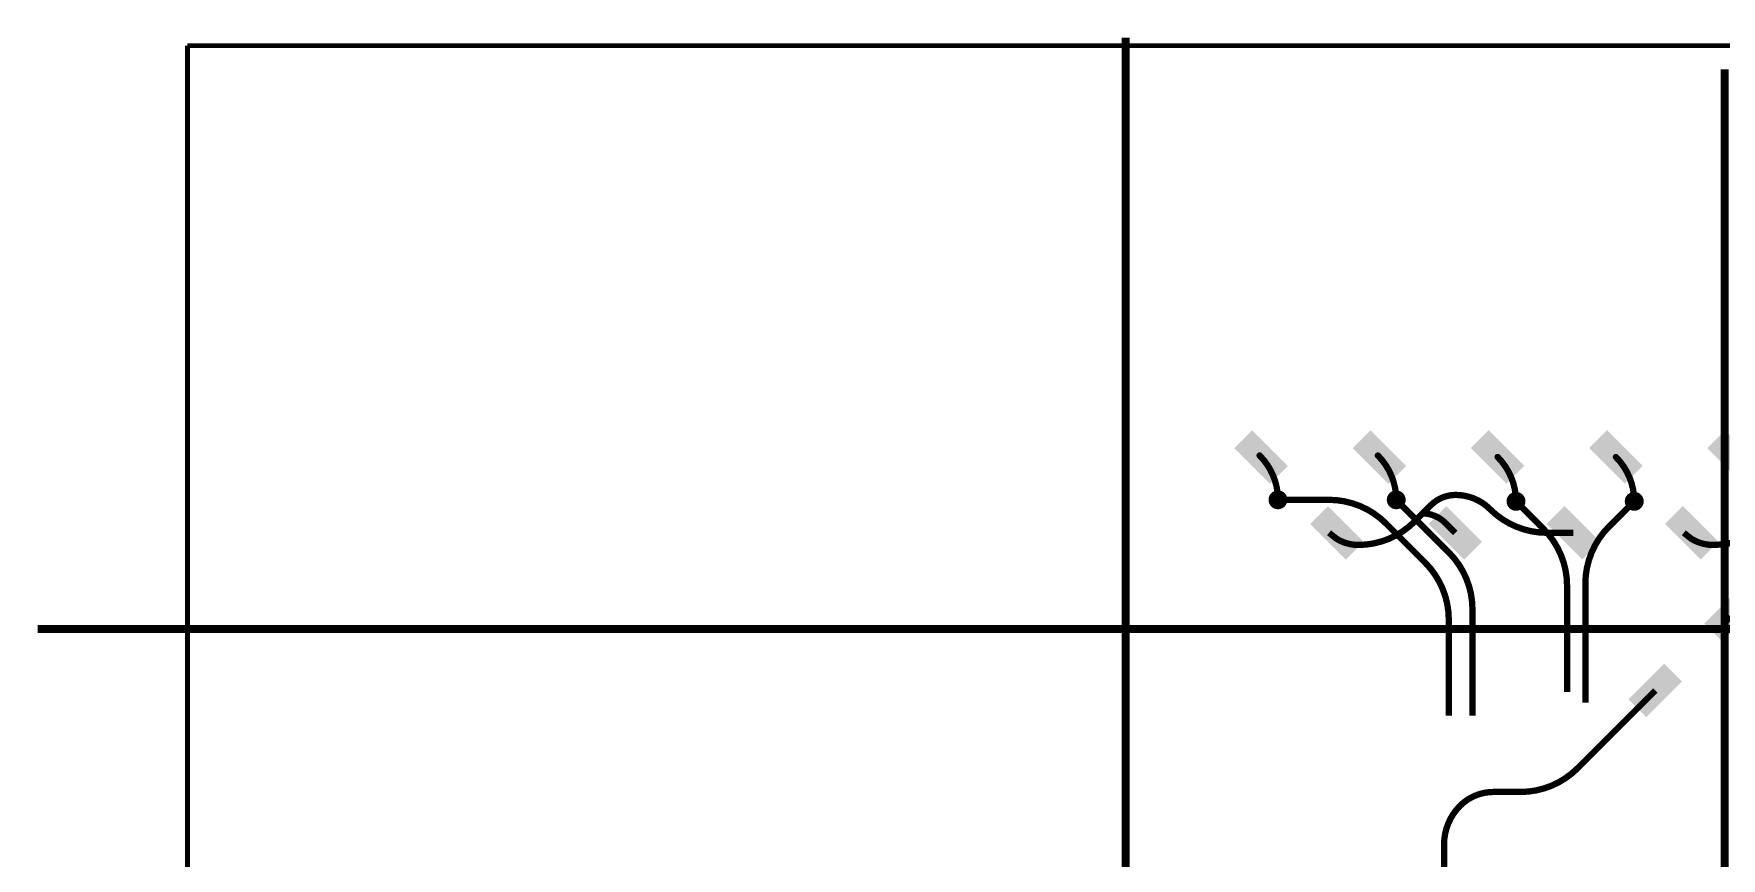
# Model space of a CAD drawing. Header units: inches. Extents: x -214 to 438, y -213 to 250.
# Drawn here: x -139.1 to -85.6, y 12.7 to 38.9 of the extents above; entities that cross this region are included whole.
import ezdxf

# ---------------------------------------------------------------- set-up
doc = ezdxf.new("R2010")
doc.units = ezdxf.units.IN
for name, color, linetype in [('Bottom Layer', 5, 'Continuous'), ('Mechanical 22', 56, 'Continuous'), ('Outline', 6, 'Continuous'), ('Top Layer', 1, 'Continuous')]:
    doc.layers.add(name, color=color, linetype=linetype)

msp = doc.modelspace()

# ---------------------------------------------------------------- hatches: boundary and pattern name
at = {"layer": 'Bottom Layer'}
h = msp.add_hatch(color=5, dxfattribs=at)
edge = h.paths.add_edge_path()
edge.add_arc((-99.668, 24.095), 0.3, 0, 360)
h = msp.add_hatch(color=5, dxfattribs=at)
edge = h.paths.add_edge_path()
edge.add_arc((-95.918, 24.095), 0.3, 0, 360)
h = msp.add_hatch(color=5, dxfattribs=at)
edge = h.paths.add_edge_path()
edge.add_arc((-92.12, 24.047), 0.3, 0, 360)
h = msp.add_hatch(color=5, dxfattribs=at)
edge = h.paths.add_edge_path()
edge.add_arc((-88.37, 24.047), 0.3, 0, 360)
at = {"layer": 'Top Layer'}
for points in [[(-100.485, 26.301), (-99.354, 25.169), (-99.919, 24.604), (-101.051, 25.735)], [(-96.735, 26.301), (-95.604, 25.169), (-96.169, 24.604), (-97.301, 25.735)], [(-92.985, 26.301), (-91.854, 25.169), (-92.419, 24.604), (-93.551, 25.735)], [(-89.235, 26.301), (-88.104, 25.169), (-88.669, 24.604), (-89.801, 25.735)], [(-85.485, 26.301), (-84.354, 25.169), (-84.919, 24.604), (-86.051, 25.735)], [(-98.081, 23.896), (-96.949, 22.765), (-97.515, 22.199), (-98.646, 23.331)], [(-94.331, 23.896), (-93.199, 22.765), (-93.765, 22.199), (-94.896, 23.331)], [(-90.581, 23.896), (-89.449, 22.765), (-90.015, 22.199), (-91.146, 23.331)], [(-86.831, 23.896), (-85.699, 22.765), (-86.265, 22.199), (-87.396, 23.331)], [(-86.146, 20.169), (-85.015, 21.301), (-84.449, 20.735), (-85.581, 19.604)], [(-88.551, 17.765), (-87.419, 18.896), (-86.854, 18.331), (-87.985, 17.199)]]:
    msp.add_hatch(color=1, dxfattribs=at).paths.add_polyline_path(points)
h = msp.add_hatch(color=1, dxfattribs=at)
edge = h.paths.add_edge_path()
edge.add_arc((-99.668, 24.095), 0.3, 0, 360)
h = msp.add_hatch(color=1, dxfattribs=at)
edge = h.paths.add_edge_path()
edge.add_arc((-95.918, 24.095), 0.3, 0, 360)
h = msp.add_hatch(color=1, dxfattribs=at)
edge = h.paths.add_edge_path()
edge.add_arc((-92.12, 24.047), 0.3, 0, 360)
h = msp.add_hatch(color=1, dxfattribs=at)
edge = h.paths.add_edge_path()
edge.add_arc((-88.37, 24.047), 0.3, 0, 360)

# ---------------------------------------------------------------- linework, layer by layer
at = {"layer": 'Bottom Layer', "const_width": 0.2}
for points in [[(-99.668, 24.095), (-98.055, 24.095)], [(-95.918, 24.095), (-94.251, 22.428)], [(-92.12, 24.047), (-91.251, 23.178)], [(-89.169, 23.248), (-88.37, 24.047)], [(-96.241, 23.343), (-95.003, 22.105)], [(-90.5, 18), (-90.5, 21.364)], [(-89.92, 17.66), (-89.92, 21.434)], [(-94.251, 17.25), (-94.251, 20.291)], [(-93.5, 17.25), (-93.5, 20.614)]]:
    msp.add_lwpolyline(points, dxfattribs=at)
for points in [[(-98.055, 24.095, -0.198912), (-96.241, 23.343)], [(-91.251, 23.178, -0.198912), (-90.5, 21.364)], [(-89.92, 21.434, -0.198912), (-89.169, 23.248)], [(-94.251, 22.428, -0.198912), (-93.5, 20.614)], [(-95.003, 22.105, -0.198912), (-94.251, 20.291)]]:
    msp.add_lwpolyline(points, format="xyb", dxfattribs=at)
at = {"layer": 'Bottom Layer', "const_width": 0.1}
for points in [[(-98.105, 24.095, 1), (-98.005, 24.095, 1)], [(-96.291, 23.343, 1), (-96.191, 23.343, 1)], [(-91.301, 23.178, 1), (-91.201, 23.178, 1)], [(-89.219, 23.248, 1), (-89.119, 23.248, 1)], [(-94.301, 22.428, 1), (-94.201, 22.428, 1)], [(-95.053, 22.105, 1), (-94.953, 22.105, 1)], [(-90.55, 21.364, 1), (-90.45, 21.364, 1)], [(-89.97, 21.434, 1), (-89.87, 21.434, 1)], [(-94.301, 20.291, 1), (-94.201, 20.291, 1)], [(-93.55, 20.614, 1), (-93.45, 20.614, 1)]]:
    msp.add_lwpolyline(points, format="xyb", close=True, dxfattribs=at)
at = {"layer": 'Mechanical 22', "const_width": 0.25}
for points in [[(-104.501, -72.25), (-104.501, 38.75)], [(-85.501, -73.25), (-85.501, 37.75)], [(-139, 20), (10, 20)]]:
    msp.add_lwpolyline(points, dxfattribs=at)
at = {"layer": 'Outline', "const_width": 0.15}
for points in [[(-134.25, 38.5), (13.664, 38.5)], [(-134.25, 38.5), (-134.25, -89)]]:
    msp.add_lwpolyline(points, dxfattribs=at)
at = {"layer": 'Top Layer', "const_width": 0.2}
for points in [[(-100.25, 25.5, -0.198912), (-99.668, 24.095)], [(-96.5, 25.5, -0.198912), (-95.918, 24.095)], [(-92.702, 25.452, -0.198912), (-92.12, 24.047)], [(-88.952, 25.452, -0.198912), (-88.37, 24.047)], [(-94.817, 23.925, -0.198912), (-94.033, 24.25)], [(-94.033, 24.25, -0.198912), (-92.945, 23.799)], [(-95.08, 23.662, -0.198912), (-94.367, 23.367)], [(-91.131, 23.048, -0.198912), (-92.945, 23.799)], [(-95.344, 23.398, -0.198708), (-97.12, 22.664)], [(-84.094, 23.398, -0.198708), (-85.87, 22.664)], [(-97.12, 22.664, -0.139585), (-97.811, 22.86)], [(-85.87, 22.664, -0.139585), (-86.561, 22.86)], [(-90.168, 15.582, -0.198912), (-91.982, 14.83)], [(-94.4, 13.168, -0.198912), (-93.893, 14.392)], [(-93.893, 14.392, -0.198912), (-92.834, 14.83)]]:
    msp.add_lwpolyline(points, format="xyb", dxfattribs=at)
at = {"layer": 'Top Layer', "const_width": 0.1}
for points in [[(-100.3, 25.5, 1), (-100.2, 25.5, 1)], [(-96.55, 25.5, 1), (-96.45, 25.5, 1)], [(-92.752, 25.452, 1), (-92.652, 25.452, 1)], [(-89.002, 25.452, 1), (-88.902, 25.452, 1)], [(-99.718, 24.095, 1), (-99.618, 24.095, 1)], [(-95.968, 24.095, 1), (-95.868, 24.095, 1)], [(-94.083, 24.25, 1), (-93.983, 24.25, 1)], [(-94.083, 24.25, 1), (-93.983, 24.25, 1)], [(-92.17, 24.047, 1), (-92.07, 24.047, 1)], [(-88.42, 24.047, 1), (-88.32, 24.047, 1)], [(-95.13, 23.662, 1), (-95.03, 23.662, 1)], [(-94.867, 23.925, 1), (-94.767, 23.925, 1)], [(-92.995, 23.799, 1), (-92.895, 23.799, 1)], [(-92.995, 23.799, 1), (-92.895, 23.799, 1)], [(-95.394, 23.398, 1), (-95.294, 23.398, 1)], [(-94.417, 23.367, 1), (-94.317, 23.367, 1)], [(-91.181, 23.048, 1), (-91.081, 23.048, 1)], [(-97.861, 22.86, 1), (-97.761, 22.86, 1)], [(-97.17, 22.664, 1), (-97.07, 22.664, 1)], [(-97.17, 22.664, 1), (-97.07, 22.664, 1)], [(-86.611, 22.86, 1), (-86.511, 22.86, 1)], [(-85.92, 22.664, 1), (-85.82, 22.664, 1)], [(-85.92, 22.664, 1), (-85.82, 22.664, 1)], [(-90.218, 15.582, 1), (-90.118, 15.582, 1)], [(-93.943, 14.392, 1), (-93.843, 14.392, 1)], [(-93.943, 14.392, 1), (-93.843, 14.392, 1)], [(-92.884, 14.83, 1), (-92.784, 14.83, 1)], [(-92.032, 14.83, 1), (-91.932, 14.83, 1)], [(-94.45, 13.168, 1), (-94.35, 13.168, 1)]]:
    msp.add_lwpolyline(points, format="xyb", close=True, dxfattribs=at)
at = {"layer": 'Top Layer', "const_width": 0.2}
for points in [[(-99.668, 24.02), (-99.668, 24.095)], [(-95.918, 24.02), (-95.918, 24.095)], [(-92.12, 23.972), (-92.12, 24.047)], [(-88.37, 23.972), (-88.37, 24.047)], [(-95.342, 23.401), (-95.08, 23.662)], [(-95.08, 23.662), (-94.817, 23.925)], [(-98.048, 23.048), (-97.811, 22.86)], [(-95.344, 23.398), (-95.342, 23.401)], [(-94.367, 23.367), (-94.048, 23.048)], [(-91.131, 23.048), (-90.298, 23.048)], [(-86.798, 23.048), (-86.561, 22.86)], [(-85.548, 20.452), (-85.311, 20.265)], [(-90.168, 15.582), (-87.702, 18.048)], [(-92.834, 14.83), (-91.982, 14.83)], [(-94.4, 11.217), (-94.4, 13.168)]]:
    msp.add_lwpolyline(points, dxfattribs=at)

doc.saveas('drawing.dxf')
